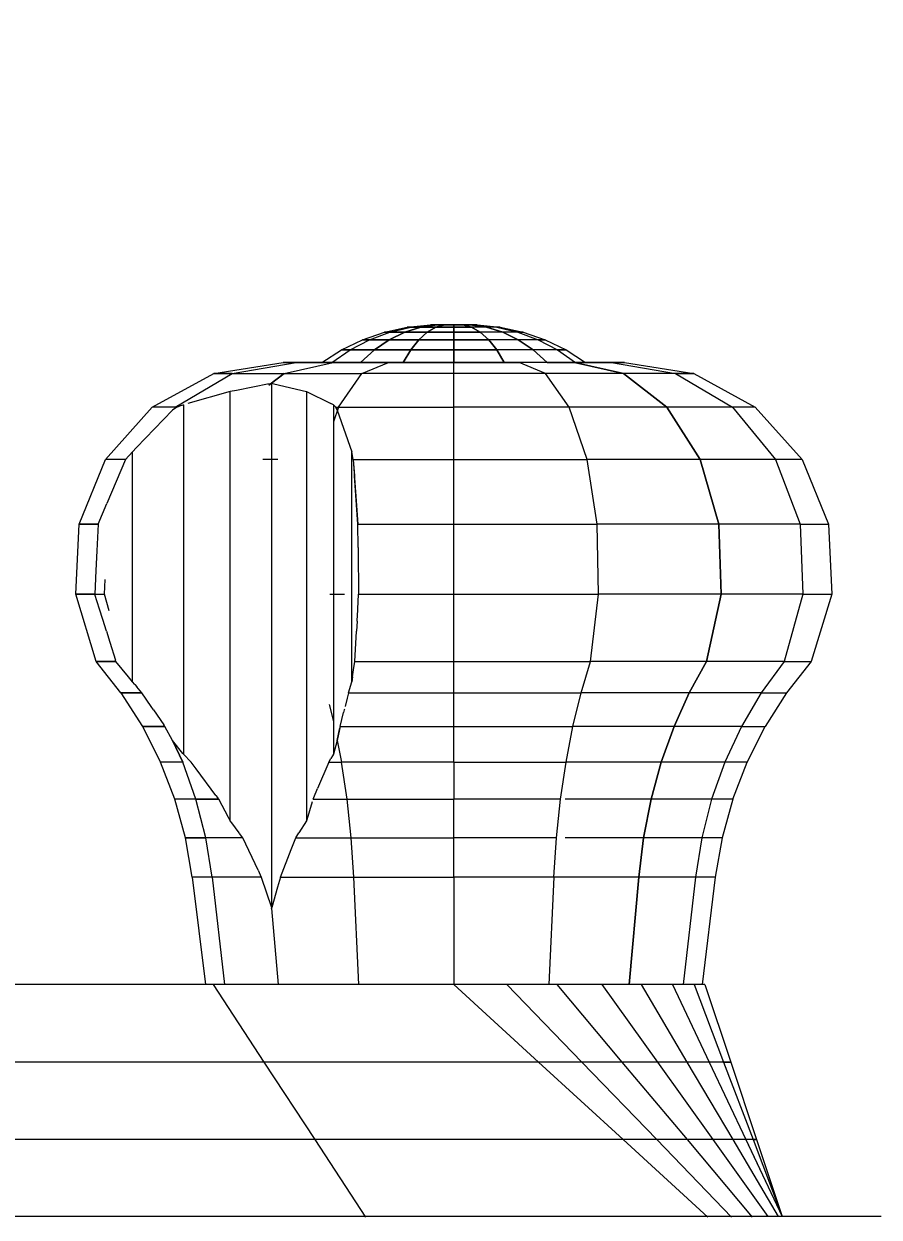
# Model space of a CAD drawing. Header units: inches. Extents: x 22 to 382261, y 22 to 371281.
# Drawn here: x 77336.2 to 77406.2, y 139758.7 to 139856.4 of the extents above; entities that cross this region are included whole.
import ezdxf

# ---------------------------------------------------------------- set-up
doc = ezdxf.new("R2010")
doc.units = ezdxf.units.IN
doc.header["$MEASUREMENT"] = 0
for name, color, linetype, lineweight in [('A-ANNO-DIMS', 211, 'Continuous', 9), ('G-IMPT', 8, 'Continuous', 9), ('Q-CASE', 31, 'Continuous', 9)]:
    doc.layers.add(name, color=color, linetype=linetype, lineweight=lineweight)
doc.styles.add('Arial_B_2', font='arialbd.ttf', dxfattribs={"height": 270.833333})
doc.dimstyles.new('2_2', dxfattribs={"dimscale": 304.8, "dimtxt": 267.818092, "dimasz": 0.227865, "dimexe": 1.377953, "dimexo": 0.0625, "dimgap": 0.287073, "dimtad": 1, "dimdec": 0, "dimzin": 0, "dimdsep": 46, "dimtxsty": 'Arial_B_2', "dimblk1": 'OBLIQUE', "dimblk2": 'OBLIQUE', "dimsah": 1, "dimcen": 0.09, "dimdle": 0.574147, "dimazin": 0, "dimtfac": 1, "dimtdec": 4, "dimtix": 1, "dimtmove": 0, "dimatfit": 3, "dimfxl": 0.574147, "dimfxlon": 1, "dimtvp": 1, "dimtolj": 1, "dimtzin": 0, "dimlwd": 18, "dimlwe": 18, "dimarcsym": 2})

# ---------------------------------------------------------------- blocks, each defined once
blk = doc.blocks.new('Modern_Vanity_9451 - Modern Vanity-784097-Section B-B')
at = {"layer": 'G-IMPT'}
for p, q in [((-11385.085, 1250.189), (-11383.283, 1250.814)), ((-11384.517, 1250.189), (-11382.851, 1250.814)), ((-11384.517, 1250.189), (-11382.851, 1250.814)), ((-11383.283, 1250.814), (-11381.42, 1251.224)), ((-11382.851, 1250.814), (-11383.283, 1250.814)), ((-11383.283, 1250.814), (-11382.851, 1250.814)), ((-11381.622, 1250.814), (-11382.897, 1250.189)), ((-11382.897, 1250.189), (-11381.622, 1250.814)), ((-11382.897, 1250.189), (-11381.622, 1250.814)), ((-11382.851, 1250.814), (-11381.13, 1251.224)), ((-11382.851, 1250.814), (-11381.13, 1251.224)), ((-11381.622, 1250.814), (-11382.851, 1250.814)), ((-11382.851, 1250.814), (-11381.622, 1250.814)), ((-11380.305, 1251.224), (-11381.622, 1250.814)), ((-11381.622, 1250.814), (-11380.305, 1251.224)), ((-11381.622, 1250.814), (-11380.305, 1251.224)), ((-11379.783, 1250.814), (-11381.622, 1250.814)), ((-11381.622, 1250.814), (-11379.783, 1250.814)), ((-11381.42, 1251.224), (-11379.521, 1251.411)), ((-11381.13, 1251.224), (-11381.42, 1251.224)), ((-11381.42, 1251.224), (-11381.13, 1251.224)), ((-11381.13, 1251.224), (-11379.376, 1251.411)), ((-11381.13, 1251.224), (-11379.376, 1251.411)), ((-11380.305, 1251.224), (-11381.13, 1251.224)), ((-11381.13, 1251.224), (-11380.305, 1251.224)), ((-11379.783, 1250.814), (-11380.473, 1250.189)), ((-11380.473, 1250.189), (-11379.783, 1250.814)), ((-11378.962, 1251.411), (-11380.305, 1251.224)), ((-11380.305, 1251.224), (-11378.962, 1251.411)), ((-11380.305, 1251.224), (-11378.962, 1251.411)), ((-11379.07, 1251.224), (-11380.305, 1251.224)), ((-11380.305, 1251.224), (-11379.07, 1251.224)), ((-11379.07, 1251.224), (-11379.783, 1250.814)), ((-11379.783, 1250.814), (-11379.07, 1251.224)), ((-11379.783, 1250.814), (-11377.613, 1250.814)), ((-11377.613, 1250.814), (-11379.783, 1250.814)), ((-11379.376, 1251.411), (-11379.521, 1251.411)), ((-11377.613, 1251.375), (-11379.521, 1251.411)), ((-11379.521, 1251.411), (-11379.376, 1251.411)), ((-11378.962, 1251.411), (-11379.376, 1251.411)), ((-11379.376, 1251.411), (-11378.962, 1251.411)), ((-11379.376, 1251.411), (-11377.613, 1251.375)), ((-11377.613, 1251.375), (-11379.376, 1251.411)), ((-11378.343, 1251.411), (-11379.07, 1251.224)), ((-11379.07, 1251.224), (-11378.343, 1251.411)), ((-11379.07, 1251.224), (-11377.613, 1251.224)), ((-11377.613, 1251.224), (-11379.07, 1251.224)), ((-11377.613, 1251.375), (-11378.962, 1251.411)), ((-11377.613, 1251.375), (-11378.962, 1251.411)), ((-11378.343, 1251.411), (-11378.962, 1251.411)), ((-11378.962, 1251.411), (-11378.343, 1251.411)), ((-11378.962, 1251.411), (-11377.613, 1251.375)), ((-11378.343, 1251.411), (-11377.613, 1251.411)), ((-11377.613, 1251.411), (-11378.343, 1251.411)), ((-11377.613, 1251.375), (-11378.343, 1251.411)), ((-11377.613, 1251.375), (-11378.343, 1251.411)), ((-11377.613, 1251.375), (-11375.706, 1251.411)), ((-11377.613, 1251.411), (-11376.883, 1251.411)), ((-11376.884, 1251.411), (-11377.613, 1251.411)), ((-11375.851, 1251.411), (-11377.613, 1251.375)), ((-11376.265, 1251.411), (-11377.613, 1251.375)), ((-11377.613, 1251.375), (-11375.851, 1251.411)), ((-11377.613, 1251.375), (-11377.613, 1251.411)), ((-11377.613, 1251.375), (-11376.883, 1251.411)), ((-11377.613, 1251.411), (-11377.613, 1251.224)), ((-11377.613, 1251.375), (-11376.884, 1251.411)), ((-11377.613, 1251.375), (-11377.613, 1251.411)), ((-11377.613, 1251.224), (-11377.613, 1251.411)), ((-11377.613, 1251.224), (-11377.613, 1250.814)), ((-11377.613, 1251.224), (-11376.157, 1251.224)), ((-11376.157, 1251.224), (-11377.613, 1251.224)), ((-11377.613, 1250.814), (-11377.613, 1251.224)), ((-11377.613, 1250.814), (-11377.613, 1250.189)), ((-11377.613, 1250.814), (-11375.444, 1250.814)), ((-11375.444, 1250.814), (-11377.613, 1250.814)), ((-11377.613, 1250.189), (-11377.613, 1250.814)), ((-11376.265, 1251.411), (-11376.884, 1251.411)), ((-11376.157, 1251.224), (-11376.884, 1251.411)), ((-11376.265, 1251.411), (-11376.883, 1251.411)), ((-11376.883, 1251.411), (-11376.157, 1251.224)), ((-11376.265, 1251.411), (-11374.922, 1251.224)), ((-11374.922, 1251.224), (-11376.265, 1251.411)), ((-11375.851, 1251.411), (-11376.265, 1251.411)), ((-11375.851, 1251.411), (-11376.265, 1251.411)), ((-11376.265, 1251.411), (-11374.922, 1251.224)), ((-11374.922, 1251.224), (-11376.157, 1251.224)), ((-11376.157, 1251.224), (-11375.444, 1250.814)), ((-11375.444, 1250.814), (-11376.157, 1251.224)), ((-11374.922, 1251.224), (-11376.157, 1251.224)), ((-11375.851, 1251.411), (-11375.706, 1251.411)), ((-11375.706, 1251.411), (-11375.851, 1251.411)), ((-11375.851, 1251.411), (-11374.097, 1251.224)), ((-11375.851, 1251.411), (-11374.097, 1251.224)), ((-11375.706, 1251.411), (-11373.807, 1251.224)), ((-11373.605, 1250.814), (-11375.444, 1250.814)), ((-11375.444, 1250.814), (-11374.754, 1250.189)), ((-11374.754, 1250.189), (-11375.444, 1250.814)), ((-11373.605, 1250.814), (-11375.444, 1250.814)), ((-11374.922, 1251.224), (-11373.605, 1250.814)), ((-11373.605, 1250.814), (-11374.922, 1251.224)), ((-11374.097, 1251.224), (-11374.922, 1251.224)), ((-11374.922, 1251.224), (-11373.605, 1250.814)), ((-11374.097, 1251.224), (-11374.922, 1251.224)), ((-11374.097, 1251.224), (-11372.376, 1250.814)), ((-11374.097, 1251.224), (-11373.807, 1251.224)), ((-11373.807, 1251.224), (-11374.097, 1251.224)), ((-11374.097, 1251.224), (-11372.376, 1250.814)), ((-11373.807, 1251.224), (-11371.944, 1250.814)), ((-11373.605, 1250.814), (-11372.33, 1250.189)), ((-11372.33, 1250.189), (-11373.605, 1250.814)), ((-11372.376, 1250.814), (-11373.605, 1250.814)), ((-11373.605, 1250.814), (-11372.33, 1250.189)), ((-11372.376, 1250.814), (-11373.605, 1250.814)), ((-11372.376, 1250.814), (-11370.71, 1250.189)), ((-11372.376, 1250.814), (-11371.944, 1250.814)), ((-11371.944, 1250.814), (-11372.376, 1250.814)), ((-11372.376, 1250.814), (-11370.71, 1250.189)), ((-11371.944, 1250.814), (-11370.142, 1250.189)), ((-11386.802, 1249.356), (-11385.085, 1250.189)), ((-11386.102, 1249.356), (-11384.517, 1250.189)), ((-11386.102, 1249.356), (-11384.517, 1250.189)), ((-11384.517, 1250.189), (-11385.085, 1250.189)), ((-11385.085, 1250.189), (-11384.517, 1250.189)), ((-11382.897, 1250.189), (-11384.517, 1250.189)), ((-11384.517, 1250.189), (-11382.897, 1250.189)), ((-11382.897, 1250.189), (-11384.111, 1249.356)), ((-11384.111, 1249.356), (-11382.897, 1250.189)), ((-11384.111, 1249.356), (-11382.897, 1250.189)), ((-11380.473, 1250.189), (-11382.897, 1250.189)), ((-11382.897, 1250.189), (-11380.473, 1250.189)), ((-11380.473, 1250.189), (-11381.13, 1249.356)), ((-11381.13, 1249.356), (-11380.473, 1250.189)), ((-11380.473, 1250.189), (-11377.613, 1250.189)), ((-11377.613, 1250.189), (-11380.473, 1250.189)), ((-11377.613, 1250.189), (-11377.613, 1249.356)), ((-11377.613, 1250.189), (-11374.754, 1250.189)), ((-11374.754, 1250.189), (-11377.613, 1250.189)), ((-11377.613, 1249.356), (-11377.613, 1250.189)), ((-11372.33, 1250.189), (-11374.754, 1250.189)), ((-11374.754, 1250.189), (-11374.097, 1249.356)), ((-11374.097, 1249.356), (-11374.754, 1250.189)), ((-11372.33, 1250.189), (-11374.754, 1250.189)), ((-11372.33, 1250.189), (-11371.116, 1249.356)), ((-11371.116, 1249.356), (-11372.33, 1250.189)), ((-11370.71, 1250.189), (-11372.33, 1250.189)), ((-11372.33, 1250.189), (-11371.116, 1249.356)), ((-11370.71, 1250.189), (-11372.33, 1250.189)), ((-11370.71, 1250.189), (-11369.125, 1249.356)), ((-11370.71, 1250.189), (-11370.142, 1250.189)), ((-11370.142, 1250.189), (-11370.71, 1250.189)), ((-11370.71, 1250.189), (-11369.125, 1249.356)), ((-11370.142, 1250.189), (-11368.425, 1249.356)), ((-11388.408, 1248.327), (-11386.802, 1249.356)), ((-11387.587, 1248.327), (-11386.102, 1249.356)), ((-11387.587, 1248.327), (-11386.102, 1249.356)), ((-11386.102, 1249.356), (-11386.802, 1249.356)), ((-11386.802, 1249.356), (-11386.102, 1249.356)), ((-11384.111, 1249.356), (-11386.102, 1249.356)), ((-11386.102, 1249.356), (-11384.111, 1249.356)), ((-11384.111, 1249.356), (-11385.247, 1248.327)), ((-11385.247, 1248.327), (-11384.111, 1249.356)), ((-11385.247, 1248.327), (-11384.111, 1249.356)), ((-11381.13, 1249.356), (-11384.111, 1249.356)), ((-11384.111, 1249.356), (-11381.13, 1249.356)), ((-11381.13, 1249.356), (-11381.745, 1248.327)), ((-11381.745, 1248.327), (-11381.13, 1249.356)), ((-11381.13, 1249.356), (-11377.613, 1249.356)), ((-11377.613, 1249.356), (-11381.13, 1249.356)), ((-11377.613, 1249.356), (-11377.613, 1248.327)), ((-11377.613, 1249.356), (-11374.097, 1249.356)), ((-11374.097, 1249.356), (-11377.613, 1249.356)), ((-11377.613, 1248.327), (-11377.613, 1249.356)), ((-11371.116, 1249.356), (-11374.097, 1249.356)), ((-11374.097, 1249.356), (-11373.482, 1248.327)), ((-11373.482, 1248.327), (-11374.097, 1249.356)), ((-11371.116, 1249.356), (-11374.097, 1249.356)), ((-11371.116, 1249.356), (-11369.98, 1248.327)), ((-11369.98, 1248.327), (-11371.116, 1249.356)), ((-11369.125, 1249.356), (-11371.116, 1249.356)), ((-11371.116, 1249.356), (-11369.98, 1248.327)), ((-11369.125, 1249.356), (-11371.116, 1249.356)), ((-11369.125, 1249.356), (-11367.64, 1248.327)), ((-11369.125, 1249.356), (-11368.425, 1249.356)), ((-11368.425, 1249.356), (-11369.125, 1249.356)), ((-11369.125, 1249.356), (-11367.64, 1248.327)), ((-11368.425, 1249.356), (-11366.818, 1248.327)), ((-11397.254, 1247.428), (-11391.583, 1248.327)), ((-11395.759, 1247.428), (-11390.52, 1248.327)), ((-11395.759, 1247.428), (-11390.52, 1248.327)), ((-11390.52, 1248.327), (-11391.583, 1248.327)), ((-11391.583, 1248.327), (-11390.52, 1248.327)), ((-11391.583, 1248.327), (-11389.207, 1248.327)), ((-11391.501, 1247.428), (-11387.492, 1248.327)), ((-11387.492, 1248.327), (-11390.52, 1248.327)), ((-11390.52, 1248.327), (-11387.492, 1248.327)), ((-11390.52, 1248.327), (-11387.587, 1248.327)), ((-11390.52, 1248.327), (-11387.587, 1248.327)), ((-11387.587, 1248.327), (-11388.408, 1248.327)), ((-11388.408, 1248.327), (-11387.587, 1248.327)), ((-11385.247, 1248.327), (-11387.587, 1248.327)), ((-11387.587, 1248.327), (-11385.247, 1248.327)), ((-11385.247, 1248.327), (-11387.492, 1248.327)), ((-11387.492, 1248.327), (-11385.247, 1248.327)), ((-11382.96, 1248.327), (-11387.492, 1248.327)), ((-11387.492, 1248.327), (-11382.96, 1248.327)), ((-11387.492, 1248.327), (-11385.247, 1248.327)), ((-11381.745, 1248.327), (-11385.247, 1248.327)), ((-11385.247, 1248.327), (-11381.745, 1248.327)), ((-11385.129, 1247.428), (-11382.96, 1248.327)), ((-11382.96, 1248.327), (-11377.613, 1248.327)), ((-11377.613, 1248.327), (-11382.96, 1248.327)), ((-11381.745, 1248.327), (-11382.96, 1248.327)), ((-11382.96, 1248.327), (-11381.745, 1248.327)), ((-11381.745, 1248.327), (-11377.613, 1248.327)), ((-11377.613, 1248.327), (-11381.745, 1248.327)), ((-11377.613, 1248.327), (-11373.482, 1248.327)), ((-11377.613, 1248.327), (-11372.267, 1248.327)), ((-11372.267, 1248.327), (-11377.613, 1248.327)), ((-11373.482, 1248.327), (-11377.613, 1248.327)), ((-11377.613, 1247.428), (-11377.613, 1248.327)), ((-11369.98, 1248.327), (-11373.482, 1248.327)), ((-11369.98, 1248.327), (-11373.482, 1248.327)), ((-11373.482, 1248.327), (-11372.267, 1248.327)), ((-11372.267, 1248.327), (-11373.482, 1248.327)), ((-11367.735, 1248.327), (-11372.267, 1248.327)), ((-11367.735, 1248.327), (-11372.267, 1248.327)), ((-11370.097, 1247.428), (-11372.267, 1248.327)), ((-11369.98, 1248.327), (-11367.735, 1248.327)), ((-11367.735, 1248.327), (-11369.98, 1248.327)), ((-11367.64, 1248.327), (-11369.98, 1248.327)), ((-11367.64, 1248.327), (-11369.98, 1248.327)), ((-11369.98, 1248.327), (-11367.735, 1248.327)), ((-11367.735, 1248.327), (-11363.726, 1247.428)), ((-11363.726, 1247.428), (-11367.735, 1248.327)), ((-11364.707, 1248.327), (-11367.735, 1248.327)), ((-11364.707, 1248.327), (-11367.735, 1248.327)), ((-11367.735, 1248.327), (-11363.726, 1247.428)), ((-11367.64, 1248.327), (-11366.818, 1248.327)), ((-11366.818, 1248.327), (-11367.64, 1248.327)), ((-11367.64, 1248.327), (-11364.707, 1248.327)), ((-11367.64, 1248.327), (-11364.707, 1248.327)), ((-11366.818, 1248.327), (-11363.643, 1248.327)), ((-11364.707, 1248.327), (-11363.643, 1248.327)), ((-11363.643, 1248.327), (-11364.707, 1248.327)), ((-11364.707, 1248.327), (-11359.468, 1247.428)), ((-11364.707, 1248.327), (-11359.468, 1247.428)), ((-11363.643, 1248.327), (-11357.973, 1247.428)), ((-11402.294, 1244.68), (-11397.254, 1247.428)), ((-11400.416, 1244.68), (-11395.759, 1247.428)), ((-11400.416, 1244.68), (-11395.759, 1247.428)), ((-11395.759, 1247.428), (-11397.254, 1247.428)), ((-11397.254, 1247.428), (-11395.759, 1247.428)), ((-11395.759, 1247.428), (-11391.501, 1247.428)), ((-11395.759, 1247.428), (-11391.501, 1247.428)), ((-11391.501, 1247.428), (-11392.742, 1246.471)), ((-11392.742, 1246.471), (-11391.501, 1247.428)), ((-11392.526, 1246.638), (-11391.501, 1247.428)), ((-11391.501, 1247.428), (-11385.129, 1247.428)), ((-11387.058, 1244.68), (-11385.129, 1247.428)), ((-11377.613, 1247.428), (-11385.129, 1247.428)), ((-11370.097, 1247.428), (-11377.613, 1247.428)), ((-11377.613, 1244.68), (-11377.613, 1247.428)), ((-11368.168, 1244.68), (-11370.097, 1247.428)), ((-11363.726, 1247.428), (-11370.097, 1247.428)), ((-11363.726, 1247.428), (-11360.161, 1244.68)), ((-11360.161, 1244.68), (-11363.726, 1247.428)), ((-11359.468, 1247.428), (-11363.726, 1247.428)), ((-11359.468, 1247.428), (-11357.973, 1247.428)), ((-11357.973, 1247.428), (-11359.468, 1247.428)), ((-11359.468, 1247.428), (-11354.811, 1244.68)), ((-11357.973, 1247.428), (-11352.932, 1244.68)), ((-11395.918, 1245.949), (-11399.397, 1244.961)), ((-11395.412, 1246.052), (-11395.918, 1245.949)), ((-11395.918, 1210.807), (-11395.918, 1245.949)), ((-11392.732, 1246.596), (-11395.412, 1246.052)), ((-11392.526, 1246.638), (-11392.526, 1203.629)), ((-11392.526, 1246.638), (-11392.354, 1246.596)), ((-11392.354, 1246.596), (-11389.68, 1245.949)), ((-11389.68, 1245.949), (-11389.68, 1210.807)), ((-11389.68, 1245.949), (-11387.672, 1244.961)), ((-11399.752, 1244.861), (-11399.884, 1244.814)), ((-11399.752, 1244.861), (-11399.752, 1216.264)), ((-11387.467, 1244.86), (-11387.672, 1244.961)), ((-11387.319, 1244.719), (-11387.467, 1244.86)), ((-11387.467, 1244.86), (-11387.467, 1216.264)), ((-11406.122, 1240.401), (-11402.294, 1244.68)), ((-11400.63, 1244.421), (-11403.58, 1241.362)), ((-11400.416, 1244.68), (-11402.294, 1244.68)), ((-11400.37, 1244.607), (-11400.63, 1244.421)), ((-11400.268, 1244.68), (-11400.37, 1244.607)), ((-11400.158, 1244.719), (-11400.268, 1244.68)), ((-11400.158, 1244.719), (-11400.005, 1244.772)), ((-11399.989, 1244.778), (-11400.005, 1244.772)), ((-11399.884, 1244.814), (-11399.989, 1244.778)), ((-11387.058, 1244.68), (-11387.47, 1243.476)), ((-11387.279, 1244.68), (-11387.319, 1244.719)), ((-11387.147, 1244.421), (-11387.279, 1244.68)), ((-11387.279, 1244.68), (-11387.058, 1244.68)), ((-11387.147, 1244.421), (-11387.058, 1244.68)), ((-11387.147, 1244.421), (-11385.952, 1241.016)), ((-11387.058, 1244.68), (-11377.613, 1244.68)), ((-11377.613, 1240.401), (-11377.613, 1244.68)), ((-11368.168, 1244.68), (-11377.613, 1244.68)), ((-11366.704, 1240.401), (-11368.168, 1244.68)), ((-11360.161, 1244.68), (-11368.168, 1244.68)), ((-11360.161, 1244.68), (-11357.455, 1240.401)), ((-11357.455, 1240.401), (-11360.161, 1244.68)), ((-11354.811, 1244.68), (-11360.161, 1244.68)), ((-11352.932, 1244.68), (-11354.811, 1244.68)), ((-11354.811, 1244.68), (-11351.275, 1240.401)), ((-11352.932, 1244.68), (-11349.105, 1240.401)), ((-11403.913, 1241.016), (-11404.483, 1240.401)), ((-11403.58, 1241.362), (-11403.913, 1241.016)), ((-11403.913, 1222.192), (-11403.913, 1241.016)), ((-11385.852, 1240.401), (-11385.952, 1241.016)), ((-11385.952, 1222.192), (-11385.952, 1241.016)), ((-11408.292, 1235.086), (-11406.122, 1240.401)), ((-11404.483, 1240.401), (-11406.122, 1240.401)), ((-11404.483, 1240.401), (-11406.01, 1236.793)), ((-11392.007, 1240.401), (-11393.259, 1240.401)), ((-11385.852, 1240.401), (-11385.455, 1235.086)), ((-11385.852, 1240.401), (-11385.751, 1239.05)), ((-11385.852, 1240.401), (-11377.613, 1240.401)), ((-11377.613, 1235.086), (-11377.613, 1240.401)), ((-11377.613, 1240.401), (-11366.704, 1240.401)), ((-11365.873, 1235.086), (-11366.704, 1240.401)), ((-11357.455, 1240.401), (-11366.704, 1240.401)), ((-11357.455, 1240.401), (-11355.92, 1235.086)), ((-11355.92, 1235.086), (-11357.455, 1240.401)), ((-11351.275, 1240.401), (-11357.455, 1240.401)), ((-11349.105, 1240.401), (-11351.275, 1240.401)), ((-11351.275, 1240.401), (-11349.27, 1235.086)), ((-11349.105, 1240.401), (-11346.935, 1235.086)), ((-11385.455, 1235.086), (-11385.751, 1239.05)), ((-11406.733, 1235.086), (-11406.01, 1236.793)), ((-11408.555, 1229.351), (-11408.292, 1235.086)), ((-11406.733, 1235.086), (-11408.292, 1235.086)), ((-11408.292, 1235.086), (-11406.733, 1235.086)), ((-11406.733, 1235.086), (-11406.835, 1232.921)), ((-11385.439, 1233.174), (-11385.455, 1235.086)), ((-11385.455, 1235.086), (-11377.613, 1235.086)), ((-11377.613, 1229.351), (-11377.613, 1235.086)), ((-11377.613, 1235.086), (-11365.873, 1235.086)), ((-11365.773, 1229.351), (-11365.873, 1235.086)), ((-11355.92, 1235.086), (-11365.873, 1235.086)), ((-11355.92, 1235.086), (-11355.734, 1229.351)), ((-11355.734, 1229.351), (-11355.92, 1235.086)), ((-11349.27, 1235.086), (-11355.92, 1235.086)), ((-11349.27, 1235.086), (-11346.935, 1235.086)), ((-11349.27, 1235.086), (-11349.027, 1229.351)), ((-11346.935, 1235.086), (-11346.672, 1229.351)), ((-11385.439, 1233.174), (-11385.437, 1232.92)), ((-11406.835, 1232.921), (-11406.912, 1231.303)), ((-11385.437, 1232.92), (-11385.407, 1229.351)), ((-11406.912, 1231.303), (-11407.005, 1229.351)), ((-11406.2, 1229.351), (-11406.149, 1230.553)), ((-11406.88, 1223.86), (-11408.555, 1229.351)), ((-11407.005, 1229.351), (-11408.555, 1229.351)), ((-11408.555, 1229.351), (-11406.2, 1229.351)), ((-11406.995, 1229.321), (-11407.005, 1229.351)), ((-11406.619, 1228.129), (-11406.995, 1229.321)), ((-11405.821, 1228.008), (-11406.2, 1229.351)), ((-11387.756, 1229.351), (-11386.55, 1229.351)), ((-11385.509, 1227.521), (-11385.407, 1229.351)), ((-11385.407, 1229.351), (-11377.613, 1229.351)), ((-11377.613, 1223.86), (-11377.613, 1229.351)), ((-11377.613, 1229.351), (-11365.773, 1229.351)), ((-11366.414, 1223.86), (-11365.773, 1229.351)), ((-11355.734, 1229.351), (-11365.773, 1229.351)), ((-11355.734, 1229.351), (-11356.919, 1223.86)), ((-11356.919, 1223.86), (-11355.734, 1229.351)), ((-11349.027, 1229.351), (-11355.734, 1229.351)), ((-11349.027, 1229.351), (-11350.575, 1223.86)), ((-11349.027, 1229.351), (-11346.672, 1229.351)), ((-11346.672, 1229.351), (-11348.347, 1223.86)), ((-11406.352, 1227.285), (-11406.619, 1228.129)), ((-11406.051, 1226.335), (-11406.352, 1227.285)), ((-11385.529, 1227.164), (-11385.522, 1227.285)), ((-11385.522, 1227.285), (-11385.509, 1227.521)), ((-11406.051, 1226.335), (-11405.763, 1225.422)), ((-11385.713, 1223.86), (-11385.575, 1226.335)), ((-11385.529, 1227.164), (-11385.575, 1226.335)), ((-11405.763, 1225.422), (-11405.3, 1223.96)), ((-11404.863, 1221.288), (-11406.88, 1223.86)), ((-11405.269, 1223.86), (-11406.88, 1223.86)), ((-11406.88, 1223.86), (-11405.269, 1223.86)), ((-11405.269, 1223.86), (-11405.3, 1223.96)), ((-11404.238, 1222.592), (-11405.269, 1223.86)), ((-11385.812, 1223.171), (-11385.713, 1223.86)), ((-11385.713, 1223.86), (-11377.613, 1223.86)), ((-11377.613, 1221.288), (-11377.613, 1223.86)), ((-11377.613, 1223.86), (-11366.414, 1223.86)), ((-11367.185, 1221.288), (-11366.414, 1223.86)), ((-11356.919, 1223.86), (-11366.414, 1223.86)), ((-11356.919, 1223.86), (-11358.345, 1221.288)), ((-11358.345, 1221.288), (-11356.919, 1223.86)), ((-11350.575, 1223.86), (-11356.919, 1223.86)), ((-11350.575, 1223.86), (-11352.438, 1221.288)), ((-11350.575, 1223.86), (-11348.347, 1223.86)), ((-11348.347, 1223.86), (-11350.364, 1221.288)), ((-11403.913, 1222.192), (-11404.238, 1222.592)), ((-11385.895, 1222.592), (-11385.952, 1222.192)), ((-11385.895, 1222.592), (-11385.812, 1223.171)), ((-11403.732, 1221.977), (-11403.913, 1222.192)), ((-11403.732, 1221.977), (-11403.558, 1221.772)), ((-11403.149, 1221.288), (-11403.558, 1221.772)), ((-11386.23, 1221.288), (-11385.952, 1222.192)), ((-11404.863, 1221.288), (-11403.109, 1218.531)), ((-11403.149, 1221.288), (-11404.863, 1221.288)), ((-11404.863, 1221.288), (-11403.149, 1221.288)), ((-11402.378, 1220.164), (-11403.149, 1221.288)), ((-11386.342, 1220.839), (-11386.511, 1220.164)), ((-11386.23, 1221.288), (-11386.342, 1220.839)), ((-11386.23, 1221.288), (-11377.613, 1221.288)), ((-11377.613, 1218.531), (-11377.613, 1221.288)), ((-11377.613, 1221.288), (-11367.185, 1221.288)), ((-11367.857, 1218.531), (-11367.185, 1221.288)), ((-11358.345, 1221.288), (-11367.185, 1221.288)), ((-11358.345, 1221.288), (-11359.585, 1218.531)), ((-11359.585, 1218.531), (-11358.345, 1221.288)), ((-11352.438, 1221.288), (-11358.345, 1221.288)), ((-11352.438, 1221.288), (-11354.058, 1218.531)), ((-11352.438, 1221.288), (-11350.364, 1221.288)), ((-11350.364, 1221.288), (-11352.118, 1218.531)), ((-11402.191, 1219.892), (-11402.378, 1220.164)), ((-11402.191, 1219.892), (-11401.353, 1218.669)), ((-11387.805, 1220.317), (-11387.467, 1218.927)), ((-11386.918, 1218.531), (-11386.637, 1219.66)), ((-11386.579, 1219.892), (-11386.637, 1219.66)), ((-11386.563, 1219.956), (-11386.579, 1219.892)), ((-11403.109, 1218.531), (-11401.635, 1215.615)), ((-11401.258, 1218.531), (-11403.109, 1218.531)), ((-11403.109, 1218.531), (-11401.258, 1218.531)), ((-11401.258, 1218.531), (-11401.353, 1218.669)), ((-11400.63, 1217.378), (-11401.258, 1218.531)), ((-11386.918, 1218.531), (-11387.147, 1217.378)), ((-11386.918, 1218.531), (-11386.944, 1218.404)), ((-11386.918, 1218.531), (-11377.613, 1218.531)), ((-11377.613, 1215.615), (-11377.613, 1218.531)), ((-11377.613, 1218.531), (-11367.857, 1218.531)), ((-11368.421, 1215.615), (-11367.857, 1218.531)), ((-11359.585, 1218.531), (-11367.857, 1218.531)), ((-11359.585, 1218.531), (-11360.627, 1215.615)), ((-11360.627, 1215.615), (-11359.585, 1218.531)), ((-11354.058, 1218.531), (-11359.585, 1218.531)), ((-11354.058, 1218.531), (-11355.42, 1215.615)), ((-11354.058, 1218.531), (-11352.118, 1218.531)), ((-11353.592, 1215.615), (-11352.118, 1218.531)), ((-11387.147, 1217.378), (-11386.944, 1218.404)), ((-11399.803, 1216.328), (-11400.63, 1217.378)), ((-11400.63, 1217.378), (-11399.807, 1215.615)), ((-11399.807, 1215.615), (-11400.63, 1217.378)), ((-11387.147, 1217.378), (-11387.467, 1216.264)), ((-11387.147, 1217.378), (-11386.806, 1215.615)), ((-11400.456, 1212.568), (-11401.635, 1215.615)), ((-11399.807, 1215.615), (-11401.635, 1215.615)), ((-11398.717, 1212.568), (-11399.807, 1215.615)), ((-11399.752, 1216.264), (-11399.803, 1216.328)), ((-11399.123, 1215.615), (-11399.752, 1216.264)), ((-11398.712, 1215.063), (-11399.123, 1215.615)), ((-11387.83, 1215.615), (-11388.757, 1213.456)), ((-11387.83, 1215.615), (-11387.67, 1215.9)), ((-11387.83, 1215.615), (-11386.806, 1215.615)), ((-11387.544, 1216.127), (-11387.67, 1215.9)), ((-11387.467, 1216.264), (-11387.544, 1216.127)), ((-11377.613, 1215.615), (-11386.806, 1215.615)), ((-11386.355, 1212.568), (-11386.806, 1215.615)), ((-11377.613, 1215.615), (-11368.421, 1215.615)), ((-11377.613, 1215.615), (-11377.613, 1212.568)), ((-11368.872, 1212.568), (-11368.421, 1215.615)), ((-11360.627, 1215.615), (-11368.421, 1215.615)), ((-11360.627, 1215.615), (-11361.462, 1212.568)), ((-11361.462, 1212.568), (-11360.627, 1215.615)), ((-11355.42, 1215.615), (-11360.627, 1215.615)), ((-11355.42, 1215.615), (-11356.51, 1212.568)), ((-11353.592, 1215.615), (-11355.42, 1215.615)), ((-11354.771, 1212.568), (-11353.592, 1215.615)), ((-11397.086, 1212.876), (-11398.712, 1215.063)), ((-11397.086, 1212.876), (-11396.963, 1212.71)), ((-11396.857, 1212.568), (-11396.963, 1212.71)), ((-11389.138, 1212.568), (-11389.077, 1212.71)), ((-11389.077, 1212.71), (-11388.757, 1213.456)), ((-11399.581, 1209.419), (-11400.456, 1212.568)), ((-11398.717, 1212.568), (-11400.456, 1212.568)), ((-11396.857, 1212.568), (-11398.717, 1212.568)), ((-11397.909, 1209.419), (-11398.717, 1212.568)), ((-11398.717, 1212.568), (-11396.857, 1212.568)), ((-11396.054, 1211.063), (-11396.857, 1212.568)), ((-11389.207, 1212.347), (-11389.653, 1210.896)), ((-11389.138, 1212.568), (-11386.355, 1212.568)), ((-11386.02, 1209.419), (-11386.355, 1212.568)), ((-11386.355, 1212.568), (-11377.613, 1212.568)), ((-11368.872, 1212.568), (-11377.613, 1212.568)), ((-11377.613, 1209.419), (-11377.613, 1212.568)), ((-11369.207, 1209.419), (-11368.872, 1212.568)), ((-11361.462, 1212.568), (-11368.489, 1212.568)), ((-11361.462, 1212.568), (-11362.08, 1209.419)), ((-11362.08, 1209.419), (-11361.462, 1212.568)), ((-11356.51, 1212.568), (-11361.462, 1212.568)), ((-11356.51, 1212.568), (-11357.318, 1209.419)), ((-11354.771, 1212.568), (-11356.51, 1212.568)), ((-11354.771, 1212.568), (-11355.646, 1209.419)), ((-11395.918, 1210.807), (-11396.054, 1211.063)), ((-11395.792, 1210.638), (-11395.918, 1210.807)), ((-11395.187, 1209.826), (-11395.792, 1210.638)), ((-11389.68, 1210.807), (-11390.294, 1209.826)), ((-11389.653, 1210.896), (-11389.68, 1210.807)), ((-11395.144, 1209.769), (-11395.187, 1209.826)), ((-11394.883, 1209.419), (-11395.144, 1209.769)), ((-11390.548, 1209.419), (-11390.294, 1209.826)), ((-11399.021, 1206.2), (-11399.581, 1209.419)), ((-11397.909, 1209.419), (-11399.581, 1209.419)), ((-11399.581, 1209.419), (-11397.909, 1209.419)), ((-11394.883, 1209.419), (-11397.909, 1209.419)), ((-11397.392, 1206.2), (-11397.909, 1209.419)), ((-11393.638, 1206.754), (-11394.883, 1209.419)), ((-11390.93, 1208.447), (-11390.548, 1209.419)), ((-11390.548, 1209.419), (-11386.02, 1209.419)), ((-11385.806, 1206.2), (-11386.02, 1209.419)), ((-11386.02, 1209.419), (-11377.613, 1209.419)), ((-11369.207, 1209.419), (-11377.613, 1209.419)), ((-11377.613, 1206.2), (-11377.613, 1209.419)), ((-11369.421, 1206.2), (-11369.207, 1209.419)), ((-11362.08, 1209.419), (-11368.489, 1209.419)), ((-11362.08, 1209.419), (-11362.476, 1206.2)), ((-11362.476, 1206.2), (-11362.08, 1209.419)), ((-11357.318, 1209.419), (-11362.08, 1209.419)), ((-11357.318, 1209.419), (-11357.835, 1206.2)), ((-11355.646, 1209.419), (-11357.318, 1209.419)), ((-11355.646, 1209.419), (-11357.318, 1209.419)), ((-11355.646, 1209.419), (-11356.206, 1206.2)), ((-11391.81, 1206.2), (-11390.93, 1208.447)), ((-11393.638, 1206.754), (-11393.38, 1206.2)), ((-11399.021, 1206.2), (-11397.933, 1197.4)), ((-11397.392, 1206.2), (-11399.021, 1206.2)), ((-11393.38, 1206.2), (-11397.392, 1206.2)), ((-11397.392, 1206.2), (-11396.387, 1197.4)), ((-11393.38, 1206.2), (-11392.547, 1203.692)), ((-11391.81, 1206.2), (-11392.045, 1205.357)), ((-11391.81, 1206.2), (-11385.806, 1206.2)), ((-11385.39, 1197.4), (-11385.806, 1206.2)), ((-11385.806, 1206.2), (-11377.613, 1206.2)), ((-11369.421, 1206.2), (-11377.613, 1206.2)), ((-11377.613, 1206.2), (-11377.613, 1197.4)), ((-11369.421, 1206.2), (-11369.837, 1197.4)), ((-11362.476, 1206.2), (-11369.421, 1206.2)), ((-11362.476, 1206.2), (-11363.245, 1197.4)), ((-11363.245, 1197.4), (-11362.476, 1206.2)), ((-11357.835, 1206.2), (-11362.476, 1206.2)), ((-11357.835, 1206.2), (-11358.84, 1197.4)), ((-11356.206, 1206.2), (-11357.835, 1206.2)), ((-11356.206, 1206.2), (-11357.293, 1197.4)), ((-11392.045, 1205.357), (-11392.509, 1203.692)), ((-11392.526, 1203.629), (-11392.509, 1203.692)), ((-11392.526, 1203.629), (-11391.982, 1197.4)), ((-11397.321, 1197.4), (-11418.629, 1197.4)), ((-11377.613, 1197.4), (-11397.321, 1197.4)), ((-11397.321, 1197.4), (-11393.159, 1191.05)), ((-11373.271, 1197.4), (-11377.613, 1197.4)), ((-11377.613, 1197.4), (-11370.674, 1191.05)), ((-11369.186, 1197.4), (-11373.271, 1197.4)), ((-11373.271, 1197.4), (-11367.132, 1191.05)), ((-11365.482, 1197.4), (-11369.186, 1197.4)), ((-11369.186, 1197.4), (-11363.85, 1191.05)), ((-11362.283, 1197.4), (-11365.482, 1197.4)), ((-11365.482, 1197.4), (-11360.943, 1191.05)), ((-11359.712, 1197.4), (-11362.283, 1197.4)), ((-11362.283, 1197.4), (-11358.524, 1191.05)), ((-11357.94, 1197.4), (-11359.712, 1197.4)), ((-11359.712, 1197.4), (-11356.708, 1191.05)), ((-11357.054, 1197.4), (-11357.94, 1197.4)), ((-11357.94, 1197.4), (-11355.528, 1191.05)), ((-11357.054, 1197.4), (-11354.937, 1191.05)), ((-11357.054, 1197.4), (-11354.937, 1191.05)), ((-11393.159, 1191.05), (-11417.242, 1191.05)), ((-11370.674, 1191.05), (-11393.159, 1191.05)), ((-11393.159, 1191.05), (-11389, 1184.7)), ((-11367.132, 1191.05), (-11370.674, 1191.05)), ((-11370.674, 1191.05), (-11363.74, 1184.7)), ((-11363.85, 1191.05), (-11367.132, 1191.05)), ((-11367.132, 1191.05), (-11360.998, 1184.7)), ((-11360.943, 1191.05), (-11363.85, 1191.05)), ((-11363.85, 1191.05), (-11358.518, 1184.7)), ((-11358.524, 1191.05), (-11360.943, 1191.05)), ((-11360.943, 1191.05), (-11356.407, 1184.7)), ((-11356.708, 1191.05), (-11358.524, 1191.05)), ((-11358.524, 1191.05), (-11354.768, 1184.7)), ((-11355.528, 1191.05), (-11356.708, 1191.05)), ((-11356.708, 1191.05), (-11353.706, 1184.7)), ((-11355.528, 1191.05), (-11354.937, 1191.05)), ((-11355.528, 1191.05), (-11353.116, 1184.7)), ((-11354.937, 1191.05), (-11355.528, 1191.05)), ((-11355.528, 1191.05), (-11353.116, 1184.7)), ((-11354.937, 1191.05), (-11352.821, 1184.7)), ((-11354.937, 1191.05), (-11352.821, 1184.7)), ((-11389, 1184.7), (-11415.856, 1184.7)), ((-11363.74, 1184.7), (-11389, 1184.7)), ((-11389, 1184.7), (-11384.848, 1178.357)), ((-11360.998, 1184.7), (-11363.74, 1184.7)), ((-11363.74, 1184.7), (-11356.811, 1178.35)), ((-11358.518, 1184.7), (-11360.998, 1184.7)), ((-11360.998, 1184.7), (-11354.868, 1178.35)), ((-11356.407, 1184.7), (-11358.518, 1184.7)), ((-11358.518, 1184.7), (-11353.19, 1178.35)), ((-11354.768, 1184.7), (-11356.407, 1184.7)), ((-11356.407, 1184.7), (-11351.916, 1178.411)), ((-11353.706, 1184.7), (-11354.768, 1184.7)), ((-11354.768, 1184.7), (-11351.048, 1178.411)), ((-11353.116, 1184.7), (-11353.706, 1184.7)), ((-11353.116, 1184.7), (-11353.706, 1184.7)), ((-11353.706, 1184.7), (-11350.733, 1178.411)), ((-11353.515, 1184.295), (-11350.733, 1178.411)), ((-11353.515, 1184.295), (-11350.733, 1178.411)), ((-11353.116, 1184.7), (-11350.727, 1178.411)), ((-11353.116, 1184.7), (-11350.727, 1178.411)), ((-11353.116, 1184.7), (-11350.727, 1178.411)), ((-11353.116, 1184.7), (-11350.727, 1178.411)), ((-11353.116, 1184.7), (-11352.821, 1184.7)), ((-11352.821, 1184.7), (-11353.116, 1184.7)), ((-11352.821, 1184.7), (-11350.724, 1178.411)), ((-11352.821, 1184.7), (-11350.724, 1178.411)), ((-11352.821, 1184.7), (-11350.724, 1178.411))]:
    blk.add_line(p, q, dxfattribs=at)
at = {"layer": 'Q-CASE', "flags": 128}
blk.add_lwpolyline([(-11342.617, 1178.411), (-11349.781, 1178.411), (-11357.07, 1178.411), (-11364.473, 1178.411), (-11371.979, 1178.411), (-11379.576, 1178.411), (-11387.25, 1178.411), (-11394.991, 1178.411), (-11402.785, 1178.411), (-11410.62, 1178.411), (-11418.484, 1178.411), (-11426.364, 1178.411), (-11434.247, 1178.411), (-11442.121, 1178.411), (-11449.973, 1178.411), (-11457.791, 1178.411), (-11465.562, 1178.411), (-11473.274, 1178.411), (-11480.914, 1178.411), (-11488.47, 1178.411), (-11495.931, 1178.411), (-11503.283, 1178.411), (-11510.516, 1178.411)], dxfattribs=at)
blk = doc.blocks.new('_Oblique')
at = {"color": 0, "linetype": 'ByBlock', "lineweight": -2}
blk.add_line((-0.5, -0.5), (0.5, 0.5), dxfattribs=at)
blk = doc.blocks.new('*D5267')
at = {"layer": 'A-ANNO-DIMS', "color": 0, "lineweight": 18, "transparency": 16777216}
for p, q in [((77299.043, 138705.346), (77299.043, 142955.346)), ((77218.093, 142780.346), (77719.043, 142780.346)), ((77218.093, 138880.346), (77719.043, 138880.346))]:
    blk.add_line(p, q, dxfattribs=at)
at = {"layer": 'Defpoints', "color": 0, "transparency": 16777216}
for p in [(77199.043, 142780.346), (77299.043, 142780.346), (77199.043, 138880.346)]:
    blk.add_point(p, dxfattribs=at)
at = {"layer": 'A-ANNO-DIMS', "color": 0, "lineweight": 18, "transparency": 16777216, "xscale": 69.45312499999999, "yscale": 69.45312499999999, "zscale": 69.45312499999999}
for p, rotation in [((77299.043, 142780.346), 90), ((77299.043, 138880.346), 270)]:
    blk.add_blockref('_Oblique', p, dxfattribs=dict(at, rotation=rotation))
at = {"layer": 'A-ANNO-DIMS', "color": 0, "lineweight": 18, "transparency": 16777216, "insert": (77073.17, 140830.346), "char_height": 270.8333, "width": 559.68516, "attachment_point": 5, "rotation": 90, "style": 'Arial_B_2'}
blk.add_mtext('\\A1;3900', dxfattribs=at)

msp = doc.modelspace()

# ---------------------------------------------------------------- block references
at = {"layer": 'Q-CASE'}
msp.add_blockref('Modern_Vanity_9451 - Modern Vanity-784097-Section B-B', (88749.003, 138580.346), dxfattribs=at)

# ---------------------------------------------------------------- dimensions: what is measured, and where the dimension line sits
at = {"layer": 'A-ANNO-DIMS', "lineweight": 18}
dim = msp.add_linear_dim(base=(77299.043, 142780.346), p1=(77199.043, 138880.346), p2=(77199.043, 142780.346), angle=90, dimstyle='2_2', override={"dimpost": '<>', "dimfxl": 3900}, dxfattribs=at)
dim.commit()
dim.dimension.update_dxf_attribs({"geometry": '*D5267', "text_midpoint": (77073.17, 140830.346)})

doc.saveas('drawing.dxf')
